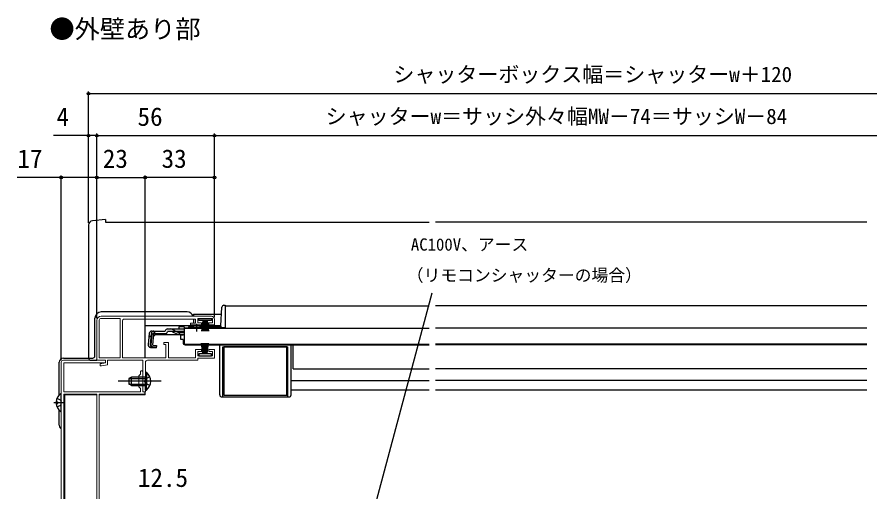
# Model space of a CAD drawing. Units: millimetres, scale not verified. Extents: x -525 to 525, y -783 to 779.
# Drawn here: x -242.1 to 164.2, y -440.7 to -214.4 of the extents above; entities that cross this region are included whole.
import ezdxf
from ezdxf.enums import TextEntityAlignment as Align

# ---------------------------------------------------------------- set-up
doc = ezdxf.new("R2010")
doc.units = ezdxf.units.MM
doc.header["$LTSCALE"] = 4
for name, color, linetype in [('0-1_USER1', 3, 'Continuous'), ('0-4_YKK_12', 2, 'Continuous'), ('0-5_YKK_13', 4, 'Continuous'), ('0-7_YKK_D', 6, 'Continuous')]:
    doc.layers.add(name, color=color, linetype=linetype)
doc.layers.add('0-2_YKK_11', color=7, linetype='Continuous', lineweight=18)
doc.styles.add('ＭＳ ゴシック', font='')
doc.styles.get('ＭＳ ゴシック').set_extended_font_data('MS Gothic')

msp = doc.modelspace()

# ---------------------------------------------------------------- linework, layer by layer
at = {"layer": '0-2_YKK_11'}
msp.add_line((-149.501, -356.898), (-202.001, -356.898), dxfattribs=at)
for points in [[(-204.001, -358.898), (-204.001, -377.898), (-200.001, -377.898), (-200.001, -379.098), (-202.501, -379.598), (-202.501, -380.598), (-201.892, -380.598), (-199.001, -380.02), (-199.001, -377.898), (-182.101, -377.898), (-182.101, -392.898), (-180.901, -392.898), (-180.901, -388.357), (-181.021, -388.173), (-181.021, -387.623), (-180.901, -387.44), (-180.901, -378.898)], [(-202.901, -358.898), (-202.901, -376.798), (-193.001, -376.798)], [(-193.001, -376.798), (-193.001, -357.998), (-202.001, -357.998)], [(-179.901, -377.898), (-156.001, -377.898), (-156.001, -376.898), (-148.001, -376.898), (-148.001, -372.798), (-150.751, -372.798), (-150.751, -373.698), (-149.001, -373.698), (-149.001, -375.798), (-156.001, -375.798), (-156.001, -373.698), (-154.251, -373.698), (-154.251, -372.798), (-157.001, -372.798), (-157.001, -376.798), (-170.001, -376.798), (-170.001, -369.398), (-172.201, -369.398), (-172.201, -370.398), (-171.201, -370.398), (-171.201, -376.698), (-191.901, -376.698), (-191.901, -359.298)], [(-190.901, -358.298), (-157.001, -358.298), (-157.001, -360.198), (-159.501, -360.198), (-159.501, -360.998), (-154.251, -360.998), (-154.251, -360.098), (-156.001, -360.098), (-156.001, -357.998), (-149.001, -357.998), (-149.001, -360.098), (-150.751, -360.098), (-150.751, -360.998), (-148.001, -360.998), (-148.001, -358.398)]]:
    msp.add_lwpolyline(points, dxfattribs=at)
at = {"layer": '0-2_YKK_11', "color": 211}
for points in [[(-221.001, -378.9), (-221.001, -483.9), (-241.001, -483.9), (-241.001, -485.9), (-240.301, -485.9), (-240.301, -485.1), (-228.701, -485.1), (-228.701, -485.9), (-228.301, -485.9), (-228.001, -485.6), (-227.701, -485.3), (-221.301, -485.3), (-221.001, -485.6), (-220.701, -485.9), (-219.801, -485.9), (-219.801, -481.9), (-200.901, -481.9)], [(-183.301, -383.5), (-183.301, -384.5), (-184.101, -385.3), (-184.101, -390.5), (-183.301, -391.3), (-183.301, -392.9), (-219.801, -392.9), (-219.801, -379.1), (-200.001, -379.1), (-200.001, -377.9), (-220.001, -377.9)], [(-200.901, -473.9), (-202.901, -473.9), (-202.901, -394.1), (-181.001, -394.1), (-181.001, -392.9), (-182.101, -392.9), (-182.101, -388.358), (-182.221, -388.175), (-182.221, -387.625), (-182.101, -387.442), (-182.101, -383.5)]]:
    msp.add_lwpolyline(points, dxfattribs=at)
msp.add_lwpolyline([(-204.001, -394.1), (-204.001, -480.7), (-219.801, -480.7), (-219.801, -394.1)], close=True, dxfattribs=at)
at = {"layer": '0-2_YKK_11'}
for centre, radius, start, end in [((-202.001, -358.898), 2, 90.00001, 179.99999), ((-149.501, -358.398), 1.5, 0.00001, 89.99999), ((-202.001, -358.898), 0.9, 90.00001, 179.99999), ((-190.901, -359.298), 1, 90.00001, 179.99999), ((-179.901, -378.898), 1, 90.00001, 179.99999)]:
    msp.add_arc(centre, radius, start, end, dxfattribs=at)
at = {"layer": '0-2_YKK_11', "color": 211}
for centre, radius, start, end in [((-220.001, -378.9), 1, 90.00001, 179.99999), ((-182.701, -383.5), 0.6, 359.99999, 180.00001)]:
    msp.add_arc(centre, radius, start, end, dxfattribs=at)
at = {"layer": '0-4_YKK_12'}
for p, q in [((-143.001, -351.998), (-45.752, -351.998)), ((-143.001, -351.998), (-143.001, -362.498)), ((162.748, -352), (-42.753, -352)), ((-158.001, -355.899), (-144.682, -355.899)), ((-158.001, -355.899), (-158.001, -356.898)), ((-181.001, -361.399), (-144.97, -361.399)), ((-181.001, -363.02), (-181.001, -361.399)), ((-158.001, -358.298), (-158.001, -360.198)), ((-158.001, -360.998), (-158.001, -361.399)), ((-162.501, -362.498), (-159.251, -362.498)), ((-153.751, -362.498), (-143.001, -362.498)), ((-181.001, -376.698), (-181.001, -365.72)), ((-161.001, -370.298), (-161.001, -370.498)), ((-161.001, -370.498), (-45.752, -370.498)), ((-45.752, -370.498), (-161.001, -370.498)), ((-110.501, -382.002), (-110.501, -370.502)), ((162.748, -370.5), (-42.753, -370.5)), ((-110.501, -382.002), (-45.752, -382.002)), ((162.748, -381.998), (-42.753, -381.998)), ((-111.501, -387.498), (-45.752, -387.498)), ((162.748, -387.5), (-42.753, -387.5)), ((-181.001, -394.4), (-181.001, -392.824)), ((-111.501, -391.998), (-45.752, -391.998)), ((-42.753, -392), (162.748, -392)), ((-219.301, -480.7), (-219.301, -394.4)), ((-204.001, -394.4), (-219.301, -394.4)), ((-181.001, -394.4), (-202.901, -394.4))]:
    msp.add_line(p, q, dxfattribs=at)
at = {"layer": '0-5_YKK_13'}
for p, q in [((-200, -310.9), (-206.174, -311.44)), ((-200, -310.9), (-200, -312.2)), ((-200, -312.2), (-45.752, -312.2)), ((162.748, -312.2), (-42.753, -312.2)), ((-208, -313.433), (-208, -376.9)), ((-144.976, -361.524), (-144.511, -352.646)), ((-143.512, -351.698), (-143.001, -351.698)), ((-143.001, -351.698), (-143.001, -362.498)), ((-161.002, -354.898), (-202.001, -354.898)), ((-205.001, -375.898), (-205.001, -357.898)), ((-156.501, -364.218), (-156.501, -360.595)), ((-153.501, -358.902), (-154.201, -364.002)), ((-153.801, -364.002), (-153.301, -358.902)), ((-153.101, -358.902), (-153.451, -364.002)), ((-153.151, -364.002), (-152.901, -358.902)), ((-152.701, -358.902), (-152.901, -364.002)), ((-152.501, -358.902), (-152.501, -364.002)), ((-152.301, -358.902), (-152.101, -364.002)), ((-151.851, -364.002), (-152.101, -358.902)), ((-151.901, -358.902), (-151.551, -364.002)), ((-151.201, -364.002), (-151.701, -358.902)), ((-151.501, -358.902), (-150.801, -364.002)), ((-179.122, -365.114), (-179.592, -370.486)), ((-176.026, -364.018), (-179.288, -367.007)), ((-178.556, -370.577), (-178.078, -365.114)), ((-177.8, -365.103), (-178.279, -370.578)), ((-177.8, -365.103), (-178.089, -365.074)), ((-177.927, -364.018), (-171.569, -364.018)), ((-177.361, -370.681), (-176.883, -365.218)), ((-176.883, -365.218), (-171.569, -365.218)), ((-171.569, -364.018), (-171.54, -363.908)), ((-168.871, -364.218), (-170.386, -364.218)), ((-170.38, -363.018), (-168.934, -363.018)), ((-168.934, -363.018), (-162.501, -363.018)), ((-162.501, -364.218), (-168.871, -364.218)), ((-168.018, -364.41), (-165.907, -365.406)), ((-165.949, -364.37), (-167.975, -363.263)), ((-165.053, -365.598), (-162.501, -365.598)), ((-164.99, -364.615), (-162.501, -364.615)), ((-163.001, -365.601), (-163.001, -366.002)), ((-162.501, -362.018), (-162.501, -363.018)), ((-162.501, -362.698), (-45.752, -362.698)), ((-162.501, -363.018), (-162.501, -362.788)), ((-160.509, -362.498), (-159.251, -362.498)), ((-160.009, -361.998), (-158.375, -361.998)), ((-159.251, -362.698), (-159.251, -362.366)), ((-159.251, -362.366), (-153.751, -362.366)), ((-159.251, -362.698), (-153.751, -362.698)), ((-154.628, -361.998), (-145.476, -361.998)), ((-153.751, -362.698), (-153.751, -362.366)), ((-153.751, -362.498), (-145.001, -362.498)), ((-145.001, -361.669), (-145.001, -362.423)), ((-143.001, -362.423), (-145.001, -362.423)), ((-143.001, -362.498), (-145.001, -362.498)), ((162.748, -362.7), (-42.753, -362.7)), ((-176.105, -365.718), (-176.998, -366.536)), ((-176.105, -365.718), (-165.901, -365.718)), ((-163.001, -366.002), (-164.001, -366.002)), ((-163.001, -368.002), (-163.001, -369.502)), ((-178.501, -371.786), (-175.772, -372.025)), ((-175.746, -371.736), (-177.464, -371.563)), ((-177.361, -370.681), (-175.667, -370.829)), ((-175.667, -370.829), (-175.772, -372.025)), ((-162.001, -370.502), (-145.501, -370.502)), ((-161.001, -370.302), (-161.001, -370.502)), ((-153.501, -374.898), (-154.201, -369.798)), ((-153.801, -369.798), (-153.301, -374.898)), ((-153.101, -374.898), (-153.451, -369.798)), ((-153.151, -369.798), (-152.901, -374.898)), ((-152.701, -374.898), (-152.901, -369.798)), ((-152.501, -374.898), (-152.501, -369.798)), ((-152.301, -374.898), (-152.101, -369.798)), ((-151.851, -369.798), (-152.101, -374.898)), ((-151.901, -374.898), (-151.551, -369.798)), ((-151.201, -369.798), (-151.701, -374.898)), ((-151.501, -374.898), (-150.801, -369.798)), ((-145.501, -394.402), (-145.501, -370.502)), ((-144.001, -395.402), (-144.001, -371.502)), ((-144.001, -371.502), (-113.001, -371.502)), ((-113.001, -395.402), (-113.001, -371.502)), ((-111.501, -394.402), (-111.501, -370.502)), ((162.748, -370.3), (-42.753, -370.3)), ((-220.001, -376.898), (-206.001, -376.898)), ((-204, -377.9), (-204, -377.6)), ((-222.001, -394.311), (-222.001, -378.898)), ((-207, -377.9), (-204, -377.9)), ((-187.501, -385.9), (-188.901, -386.6)), ((-187.501, -389.9), (-187.501, -385.9)), ((-180.901, -383.65), (-180.901, -389.9)), ((-180.901, -383.65), (-180.392, -383.65)), ((-180.392, -383.65), (-180.392, -389.9)), ((-180.392, -392.15), (-180.392, -385.9)), ((-173.401, -387.9), (-193.901, -387.9)), ((-188.901, -386.6), (-188.901, -389.2)), ((-187.501, -389.9), (-188.901, -389.2)), ((-188.81, -386.554), (-180.901, -386.554)), ((-188.81, -389.246), (-180.901, -389.246)), ((-187.501, -389.9), (-180.901, -389.9)), ((-221.001, -402.076), (-221.001, -394.124)), ((-180.901, -392.15), (-180.392, -392.15)), ((-224.501, -398.1), (-219.958, -398.1)), ((-223.484, -397.675), (-222.601, -397.675)), ((-223.078, -396.025), (-221.213, -396.955)), ((-221.213, -396.955), (-221.001, -397.353)), ((-144.501, -395.402), (-112.501, -395.402)), ((-222.001, -408.898), (-222.001, -401.886))]:
    msp.add_line(p, q, dxfattribs=at)
for points in [[(-149.501, -358.002), (-149.501, -358.902), (-155.501, -358.902), (-155.501, -358.002)], [(-113.501, -394.502), (-113.501, -371.502), (-143.501, -371.502), (-143.501, -394.502)], [(-149.501, -375.798), (-149.501, -374.898), (-155.501, -374.898), (-155.501, -375.798)]]:
    msp.add_lwpolyline(points, close=True, dxfattribs=at)
for points in [[(-162.501, -362.018), (-165.001, -362.018), (-165.001, -363.018)], [(-162.501, -362.698), (-162.501, -370.298), (-45.752, -370.298)], [(-163.001, -368.002), (-164.001, -368.002), (-164.001, -366.002)], [(-180.901, -392.15), (-180.901, -385.9), (-187.501, -385.9)], [(-178.805, -385.825), (-180.712, -386.755), (-181.321, -387.9)], [(-178.805, -389.975), (-180.712, -389.045), (-181.321, -387.9)], [(-223.484, -398.525), (-222.601, -398.525), (-222.601, -397.675)], [(-223.078, -400.175), (-221.213, -399.245), (-221.001, -398.847)]]:
    msp.add_lwpolyline(points, dxfattribs=at)
for centre, radius, start, end in [((-206, -313.433), 2, 95, 180), ((-143.512, -352.698), 1, 90, 177), ((-202.001, -357.898), 3, 90, 180), ((-161.001, -357.898), 3, 19.47154, 90), ((-145.476, -361.498), 0.5, 270, 357), ((-177.927, -365.218), 1.2, 90, 175), ((-176.883, -365.218), 1.2, 90, 175), ((-171.569, -364.018), 1.2, 270, 350.40593), ((-170.38, -364.218), 1.2, 90, 165), ((-168.934, -365.018), 2, 61.34821, 90), ((-168.871, -366.218), 2, 64.72727, 90), ((-164.99, -362.615), 2, 241.34821, 270), ((-165.053, -363.598), 2, 244.72727, 270), ((-165.901, -363.818), 1.9, 270, 291.09634), ((-165.901, -363.818), 1.9, 291.09634, 347.8468), ((-160.009, -362.498), 0.5, 90, 180), ((-156.501, -367.698), 6, 62.72039, 117.27961), ((-162.001, -369.502), 1, 180, 270), ((-178.397, -370.59), 1.2, 175, 265), ((-177.361, -370.681), 1.2, 175, 265), ((-177.373, -370.657), 0.91, 175, 264.23615), ((-220.001, -378.898), 2, 90, 180), ((-207, -376.9), 1, 180, 270), ((-206.001, -375.898), 1, 270, 0), ((-183.933, -387.9), 5.531, 309.79413, 50.20587), ((-218.201, -398.1), 5.3, 127.71409, 175.40059), ((-221.276, -394.124), 0.274, 0, 127.71409), ((-144.501, -394.402), 1, 180, 270), ((-112.501, -394.402), 1, 270, 0), ((-218.201, -398.1), 5.3, 184.59941, 232.28591), ((-221.276, -402.076), 0.274, 232.28591, 0), ((-220.001, -408.898), 2, 180, 239.99939)]:
    msp.add_arc(centre, radius, start, end, dxfattribs=at)
at = {"layer": '0-7_YKK_D'}
for p, q in [((-208, -312.433), (-208, -249.9)), ((-208, -250.9), (327.997, -250.9)), ((-208, -270.9), (-224.668, -270.9)), ((-208, -312.433), (-208, -269.9)), ((-204.001, -270.9), (-208, -270.9)), ((-204.001, -357.9), (-204.001, -269.9)), ((-204.001, -270.9), (-148.001, -270.9)), ((-204.001, -270.9), (-201.451, -270.9)), ((-148.001, -357.4), (-148.001, -269.9)), ((-148.001, -270.9), (267.999, -270.9)), ((-221.001, -377.9), (-221.001, -289.9)), ((-204.001, -357.9), (-204.001, -289.9)), ((-204.001, -290.9), (-181.001, -290.9)), ((-181.001, -368.9), (-181.001, -289.9)), ((-148.001, -290.9), (-181.001, -290.9)), ((-148.001, -357.4), (-148.001, -289.9))]:
    msp.add_line(p, q, dxfattribs=at)
for points in [[(-204.001, -290.9), (-221.001, -290.9), (-242.074, -290.9)], [(-75.501, -462.139), (-74.841, -459.676), (-44.312, -345.741)]]:
    msp.add_lwpolyline(points, dxfattribs=at)
for centre in [(-208, -250.9), (-208, -270.9), (-204.001, -270.9), (-204.001, -270.9), (-148.001, -270.9), (-148.001, -270.9), (-221.001, -290.9), (-204.001, -290.9), (-204.001, -290.9), (-181.001, -290.9), (-181.001, -290.9), (-148.001, -290.9)]:
    msp.add_circle(centre, 0.637, dxfattribs=at)

# ---------------------------------------------------------------- texts
at = {"layer": '0-1_USER1', "style": 'ＭＳ ゴシック'}
msp.add_text('●外壁あり部', height=8.798, dxfattribs=at).set_placement((-226.636, -227.15), align=Align.BOTTOM_LEFT)
at = {"layer": '0-7_YKK_D', "style": 'ＭＳ ゴシック'}
for s, height, p in [('シャッターボックス幅＝シャッターw＋120', 7.331, (-62.785, -247.593)), ('4', 8.798, (-223.282, -268.9)), ('56', 8.798, (-184.694, -268.9)), ('シャッターw＝サッシ外々幅MW－74＝サッシW－84', 7.331, (-95.058, -267.593)), ('17', 8.798, (-241.915, -288.9)), ('23', 8.798, (-201.228, -288.9)), ('33', 8.798, (-173.228, -288.9)), ('AC100V、アース', 5.865, (-54.458, -327.464)), ('（リモコンシャッターの場合）', 5.865, (-56.413, -342.116)), ('12.5', 8.798, (-184.531, -440.9))]:
    msp.add_text(s, height=height, dxfattribs=at).set_placement(p, align=Align.BOTTOM_LEFT)

doc.saveas('drawing.dxf')
